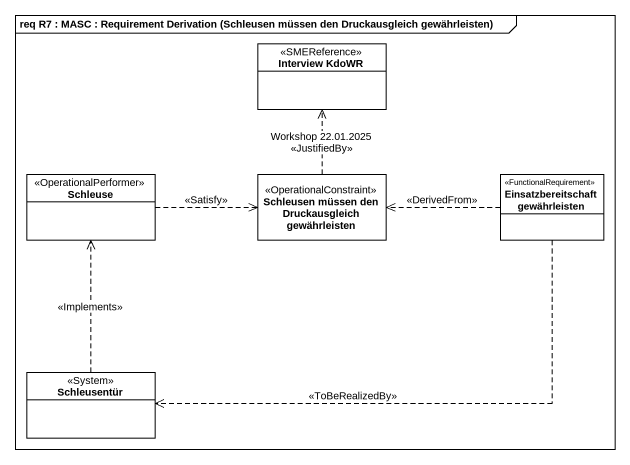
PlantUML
@startuml
mainframe req R7 : MASC : Requirement Derivation (Schleusen müssen den Druckausgleich gewährleisten)
hide circle
hide empty members
class "Interview KdoWR" as Interview_KdoWR <<SMEReference>>
class Schleuse <<OperationalPerformer>>
class "Schleusen müssen den Druckausgleich gewährleisten" as Schleusen_müssen_den <<OperationalConstraint>>
class "Einsatzbereitschaft gewährleisten" as Einsatzbereitschaft <<FunctionalRequirement>>
class Schleusentür <<System>>
Schleuse .right.> Schleusen_müssen_den : <<Satisfy>>
Schleusen_müssen_den .up.> Interview_KdoWR : Workshop 22.01.2025\n<<JustifiedBy>>
Einsatzbereitschaft .left.> Schleusen_müssen_den : <<DerivedFrom>>
Einsatzbereitschaft .left.> Schleusentür : <<ToBeRealizedBy>>
Schleusentür .up.> Schleuse : <<Implements>>
@enduml
